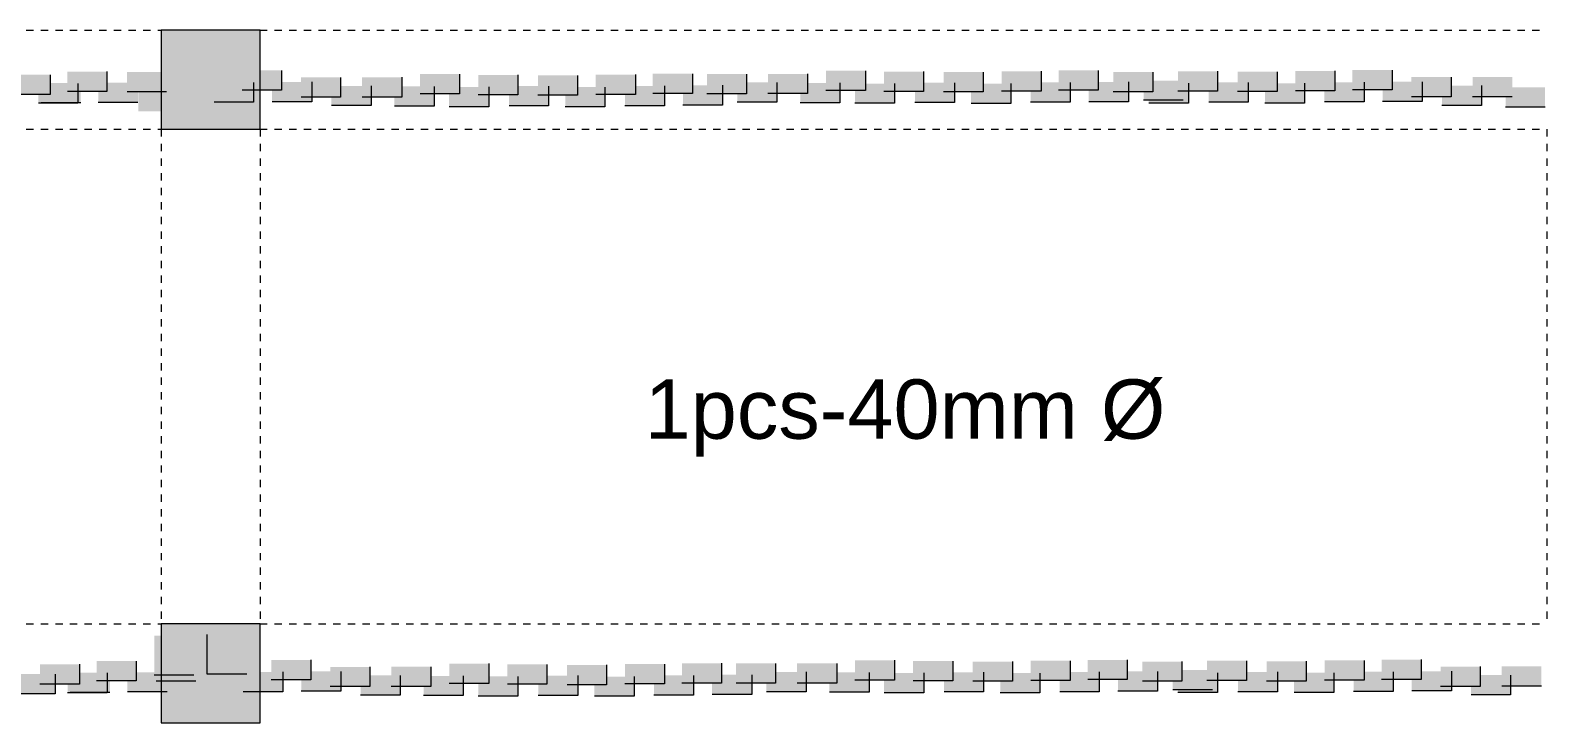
# Model space of a CAD drawing. Header units: millimetres. Extents: x 2391 to 3323, y 1596 to 2537.
# Drawn here: x 2795 to 2815.74, y 1867.16 to 1876.64 of the extents above; entities that cross this region are included whole.
import ezdxf

# ---------------------------------------------------------------- set-up
doc = ezdxf.new("R2010")
doc.units = ezdxf.units.MM
doc.linetypes.add('HIDDEN4', pattern=[0.09375, 0.0625, -0.03125])
doc.layers.add('columns', color=250, linetype='Continuous')
doc.layers.add('dimensions', color=203, linetype='Continuous')
doc.layers.add('PROPERTY LINES', color=140, linetype='HIDDEN4', lineweight=5)
doc.styles.get("Standard").update_dxf_attribs({"font": 'arial.ttf'})

msp = doc.modelspace()

# ---------------------------------------------------------------- hatches: boundary and pattern name
at = {"layer": 'columns', "linetype": 'ByBlock', "lineweight": 13}
h = msp.add_hatch(color=256, dxfattribs=at)
h.dxf.hatch_style = 1
h.paths.add_polyline_path([(2796.788, 1876.636), (2796.788, 1875.282), (2798.142, 1875.282), (2798.142, 1876.636)])
at = {"layer": 'columns', "lineweight": 13, "ltscale": 0.25}
h = msp.add_hatch(color=256, dxfattribs=at)
h.dxf.hatch_style = 1
h.paths.add_polyline_path([(2797.018, 1876.067), (2797.018, 1875.526), (2796.477, 1875.526), (2796.477, 1876.067)])
at = {"layer": 'columns', "linetype": 'ByBlock', "lineweight": 13}
h = msp.add_hatch(color=256, dxfattribs=at)
h.dxf.hatch_style = 1
h.paths.add_polyline_path([(2796.788, 1868.514), (2796.788, 1867.16), (2798.142, 1867.16), (2798.142, 1868.514)])
at = {"layer": 'columns', "lineweight": 13, "ltscale": 0.25}
h = msp.add_hatch(color=256, dxfattribs=at)
h.dxf.hatch_style = 1
h.paths.add_polyline_path([(2797.237, 1868.35), (2797.237, 1867.809), (2796.696, 1867.809), (2796.696, 1868.35)])
h = msp.add_hatch(color=256, dxfattribs=at)
h.dxf.hatch_style = 1
h.paths.add_polyline_path([(2797.962, 1868.366), (2797.962, 1867.824), (2797.421, 1867.824), (2797.421, 1868.366)])
h = msp.add_hatch(color=256, dxfattribs=at)
h.dxf.hatch_style = 1
h.paths.add_polyline_path([(2797.602, 1867.972), (2797.602, 1867.431), (2797.06, 1867.431), (2797.06, 1867.972)])
at = {"layer": 'dimensions', "lineweight": 13, "ltscale": 0.25, "true_color": 0x000000}
h = msp.add_hatch(color=18, dxfattribs=at)
h.dxf.hatch_style = 1
h.paths.add_polyline_path([(2794.732, 1875.757), (2794.732, 1876.028), (2795.273, 1876.028), (2795.273, 1875.757)])
h = msp.add_hatch(color=18, dxfattribs=at)
h.dxf.hatch_style = 1
h.paths.add_polyline_path([(2795.507, 1875.8), (2795.507, 1876.071), (2796.049, 1876.071), (2796.049, 1875.8)])
h = msp.add_hatch(color=18, dxfattribs=at)
h.dxf.hatch_style = 1
h.paths.add_polyline_path([(2796.323, 1875.794), (2796.323, 1876.065), (2796.865, 1876.065), (2796.865, 1875.794)])
h = msp.add_hatch(color=18, dxfattribs=at)
h.dxf.hatch_style = 1
h.paths.add_polyline_path([(2797.896, 1875.816), (2797.896, 1876.087), (2798.437, 1876.087), (2798.437, 1875.816)])
h = msp.add_hatch(color=18, dxfattribs=at)
h.dxf.hatch_style = 1
h.paths.add_polyline_path([(2798.703, 1875.721), (2798.703, 1875.992), (2799.245, 1875.992), (2799.245, 1875.721)])
h = msp.add_hatch(color=18, dxfattribs=at)
h.dxf.hatch_style = 1
h.paths.add_polyline_path([(2799.539, 1875.722), (2799.539, 1875.993), (2800.081, 1875.993), (2800.081, 1875.722)])
h = msp.add_hatch(color=18, dxfattribs=at)
h.dxf.hatch_style = 1
h.paths.add_polyline_path([(2800.331, 1875.766), (2800.331, 1876.036), (2800.872, 1876.036), (2800.872, 1875.766)])
h = msp.add_hatch(color=18, dxfattribs=at)
h.dxf.hatch_style = 1
h.paths.add_polyline_path([(2801.126, 1875.754), (2801.126, 1876.025), (2801.667, 1876.025), (2801.667, 1875.754)])
h = msp.add_hatch(color=18, dxfattribs=at)
h.dxf.hatch_style = 1
h.paths.add_polyline_path([(2801.942, 1875.748), (2801.942, 1876.019), (2802.483, 1876.019), (2802.483, 1875.748)])
h = msp.add_hatch(color=18, dxfattribs=at)
h.dxf.hatch_style = 1
h.paths.add_polyline_path([(2802.734, 1875.759), (2802.734, 1876.03), (2803.276, 1876.03), (2803.276, 1875.759)])
h = msp.add_hatch(color=18, dxfattribs=at)
h.dxf.hatch_style = 1
h.paths.add_polyline_path([(2803.514, 1875.77), (2803.514, 1876.041), (2804.056, 1876.041), (2804.056, 1875.77)])
h = msp.add_hatch(color=18, dxfattribs=at)
h.dxf.hatch_style = 1
h.paths.add_polyline_path([(2804.254, 1875.768), (2804.254, 1876.038), (2804.795, 1876.038), (2804.795, 1875.768)])
h = msp.add_hatch(color=18, dxfattribs=at)
h.dxf.hatch_style = 1
h.paths.add_polyline_path([(2805.09, 1875.769), (2805.09, 1876.039), (2805.631, 1876.039), (2805.631, 1875.769)])
h = msp.add_hatch(color=18, dxfattribs=at)
h.dxf.hatch_style = 1
h.paths.add_polyline_path([(2805.882, 1875.812), (2805.882, 1876.083), (2806.423, 1876.083), (2806.423, 1875.812)])
h = msp.add_hatch(color=18, dxfattribs=at)
h.dxf.hatch_style = 1
h.paths.add_polyline_path([(2806.676, 1875.8), (2806.676, 1876.071), (2807.218, 1876.071), (2807.218, 1875.8)])
h = msp.add_hatch(color=18, dxfattribs=at)
h.dxf.hatch_style = 1
h.paths.add_polyline_path([(2807.492, 1875.795), (2807.492, 1876.065), (2808.034, 1876.065), (2808.034, 1875.795)])
h = msp.add_hatch(color=18, dxfattribs=at)
h.dxf.hatch_style = 1
h.paths.add_polyline_path([(2808.285, 1875.805), (2808.285, 1876.076), (2808.826, 1876.076), (2808.826, 1875.805)])
h = msp.add_hatch(color=18, dxfattribs=at)
h.dxf.hatch_style = 1
h.paths.add_polyline_path([(2809.065, 1875.817), (2809.065, 1876.087), (2809.606, 1876.087), (2809.606, 1875.817)])
h = msp.add_hatch(color=18, dxfattribs=at)
h.dxf.hatch_style = 1
h.paths.add_polyline_path([(2809.812, 1875.794), (2809.812, 1876.064), (2810.353, 1876.064), (2810.353, 1875.794)])
h = msp.add_hatch(color=18, dxfattribs=at)
h.dxf.hatch_style = 1
h.paths.add_polyline_path([(2810.696, 1875.804), (2810.696, 1876.075), (2811.237, 1876.075), (2811.237, 1875.804)])
h = msp.add_hatch(color=18, dxfattribs=at)
h.dxf.hatch_style = 1
h.paths.add_polyline_path([(2811.512, 1875.798), (2811.512, 1876.069), (2812.053, 1876.069), (2812.053, 1875.798)])
h = msp.add_hatch(color=18, dxfattribs=at)
h.dxf.hatch_style = 1
h.paths.add_polyline_path([(2812.304, 1875.809), (2812.304, 1876.08), (2812.845, 1876.08), (2812.845, 1875.809)])
h = msp.add_hatch(color=18, dxfattribs=at)
h.dxf.hatch_style = 1
h.paths.add_polyline_path([(2813.084, 1875.82), (2813.084, 1876.091), (2813.626, 1876.091), (2813.626, 1875.82)])
h = msp.add_hatch(color=18, dxfattribs=at)
h.dxf.hatch_style = 1
h.paths.add_polyline_path([(2813.891, 1875.725), (2813.891, 1875.996), (2814.433, 1875.996), (2814.433, 1875.725)])
h = msp.add_hatch(color=18, dxfattribs=at)
h.dxf.hatch_style = 1
h.paths.add_polyline_path([(2814.727, 1875.726), (2814.727, 1875.997), (2815.269, 1875.997), (2815.269, 1875.726)])
h = msp.add_hatch(color=18, dxfattribs=at)
h.dxf.hatch_style = 1
h.paths.add_polyline_path([(2795.11, 1875.637), (2795.11, 1875.908), (2795.652, 1875.908), (2795.652, 1875.637)])
h = msp.add_hatch(color=18, dxfattribs=at)
h.dxf.hatch_style = 1
h.paths.add_polyline_path([(2795.148, 1875.642), (2795.148, 1875.913), (2795.69, 1875.913), (2795.69, 1875.642)])
h = msp.add_hatch(color=18, dxfattribs=at)
h.dxf.hatch_style = 1
h.paths.add_polyline_path([(2795.93, 1875.648), (2795.93, 1875.918), (2796.471, 1875.918), (2796.471, 1875.648)])
h = msp.add_hatch(color=18, dxfattribs=at)
h.dxf.hatch_style = 1
h.paths.add_polyline_path([(2797.513, 1875.651), (2797.513, 1875.922), (2798.055, 1875.922), (2798.055, 1875.651)])
h = msp.add_hatch(color=18, dxfattribs=at)
h.dxf.hatch_style = 1
h.paths.add_polyline_path([(2798.308, 1875.658), (2798.308, 1875.929), (2798.85, 1875.929), (2798.85, 1875.658)])
h = msp.add_hatch(color=18, dxfattribs=at)
h.dxf.hatch_style = 1
h.paths.add_polyline_path([(2799.119, 1875.605), (2799.119, 1875.876), (2799.661, 1875.876), (2799.661, 1875.605)])
h = msp.add_hatch(color=18, dxfattribs=at)
h.dxf.hatch_style = 1
h.paths.add_polyline_path([(2799.981, 1875.598), (2799.981, 1875.869), (2800.522, 1875.869), (2800.522, 1875.598)])
h = msp.add_hatch(color=18, dxfattribs=at)
h.dxf.hatch_style = 1
h.paths.add_polyline_path([(2800.729, 1875.591), (2800.729, 1875.861), (2801.27, 1875.861), (2801.27, 1875.591)])
h = msp.add_hatch(color=18, dxfattribs=at)
h.dxf.hatch_style = 1
h.paths.add_polyline_path([(2801.548, 1875.601), (2801.548, 1875.872), (2802.09, 1875.872), (2802.09, 1875.601)])
h = msp.add_hatch(color=18, dxfattribs=at)
h.dxf.hatch_style = 1
h.paths.add_polyline_path([(2802.317, 1875.59), (2802.317, 1875.86), (2802.859, 1875.86), (2802.859, 1875.59)])
h = msp.add_hatch(color=18, dxfattribs=at)
h.dxf.hatch_style = 1
h.paths.add_polyline_path([(2803.132, 1875.604), (2803.132, 1875.875), (2803.673, 1875.875), (2803.673, 1875.604)])
h = msp.add_hatch(color=18, dxfattribs=at)
h.dxf.hatch_style = 1
h.paths.add_polyline_path([(2803.927, 1875.612), (2803.927, 1875.883), (2804.468, 1875.883), (2804.468, 1875.612)])
h = msp.add_hatch(color=18, dxfattribs=at)
h.dxf.hatch_style = 1
h.paths.add_polyline_path([(2804.67, 1875.652), (2804.67, 1875.923), (2805.211, 1875.923), (2805.211, 1875.652)])
h = msp.add_hatch(color=18, dxfattribs=at)
h.dxf.hatch_style = 1
h.paths.add_polyline_path([(2805.531, 1875.645), (2805.531, 1875.915), (2806.073, 1875.915), (2806.073, 1875.645)])
h = msp.add_hatch(color=18, dxfattribs=at)
h.dxf.hatch_style = 1
h.paths.add_polyline_path([(2806.279, 1875.637), (2806.279, 1875.908), (2806.821, 1875.908), (2806.821, 1875.637)])
h = msp.add_hatch(color=18, dxfattribs=at)
h.dxf.hatch_style = 1
h.paths.add_polyline_path([(2807.099, 1875.648), (2807.099, 1875.919), (2807.64, 1875.919), (2807.64, 1875.648)])
h = msp.add_hatch(color=18, dxfattribs=at)
h.dxf.hatch_style = 1
h.paths.add_polyline_path([(2807.868, 1875.636), (2807.868, 1875.907), (2808.41, 1875.907), (2808.41, 1875.636)])
h = msp.add_hatch(color=18, dxfattribs=at)
h.dxf.hatch_style = 1
h.paths.add_polyline_path([(2808.682, 1875.651), (2808.682, 1875.922), (2809.224, 1875.922), (2809.224, 1875.651)])
h = msp.add_hatch(color=18, dxfattribs=at)
h.dxf.hatch_style = 1
h.paths.add_polyline_path([(2809.477, 1875.658), (2809.477, 1875.929), (2810.019, 1875.929), (2810.019, 1875.658)])
h = msp.add_hatch(color=18, dxfattribs=at)
h.dxf.hatch_style = 1
h.paths.add_polyline_path([(2810.228, 1875.678), (2810.228, 1875.949), (2810.769, 1875.949), (2810.769, 1875.678)])
h = msp.add_hatch(color=18, dxfattribs=at)
h.dxf.hatch_style = 1
h.paths.add_polyline_path([(2810.299, 1875.641), (2810.299, 1875.912), (2810.84, 1875.912), (2810.84, 1875.641)])
h = msp.add_hatch(color=18, dxfattribs=at)
h.dxf.hatch_style = 1
h.paths.add_polyline_path([(2811.118, 1875.652), (2811.118, 1875.922), (2811.66, 1875.922), (2811.66, 1875.652)])
h = msp.add_hatch(color=18, dxfattribs=at)
h.dxf.hatch_style = 1
h.paths.add_polyline_path([(2811.887, 1875.64), (2811.887, 1875.911), (2812.429, 1875.911), (2812.429, 1875.64)])
h = msp.add_hatch(color=18, dxfattribs=at)
h.dxf.hatch_style = 1
h.paths.add_polyline_path([(2812.701, 1875.655), (2812.701, 1875.926), (2813.243, 1875.926), (2813.243, 1875.655)])
h = msp.add_hatch(color=18, dxfattribs=at)
h.dxf.hatch_style = 1
h.paths.add_polyline_path([(2813.497, 1875.662), (2813.497, 1875.933), (2814.038, 1875.933), (2814.038, 1875.662)])
h = msp.add_hatch(color=18, dxfattribs=at)
h.dxf.hatch_style = 1
h.paths.add_polyline_path([(2814.308, 1875.609), (2814.308, 1875.88), (2814.849, 1875.88), (2814.849, 1875.609)])
h = msp.add_hatch(color=18, dxfattribs=at)
h.dxf.hatch_style = 1
h.paths.add_polyline_path([(2815.179, 1875.585), (2815.179, 1875.856), (2815.72, 1875.856), (2815.72, 1875.585)])
h = msp.add_hatch(color=18, dxfattribs=at)
h.dxf.hatch_style = 1
h.paths.add_polyline_path([(2795.131, 1867.689), (2795.131, 1867.96), (2795.672, 1867.96), (2795.672, 1867.689)])
h = msp.add_hatch(color=18, dxfattribs=at)
h.dxf.hatch_style = 1
h.paths.add_polyline_path([(2795.906, 1867.732), (2795.906, 1868.003), (2796.448, 1868.003), (2796.448, 1867.732)])
h = msp.add_hatch(color=18, dxfattribs=at)
h.dxf.hatch_style = 1
h.paths.add_polyline_path([(2796.722, 1867.726), (2796.722, 1867.997), (2797.264, 1867.997), (2797.264, 1867.726)])
h = msp.add_hatch(color=18, dxfattribs=at)
h.dxf.hatch_style = 1
h.paths.add_polyline_path([(2798.295, 1867.748), (2798.295, 1868.019), (2798.836, 1868.019), (2798.836, 1867.748)])
h = msp.add_hatch(color=18, dxfattribs=at)
h.dxf.hatch_style = 1
h.paths.add_polyline_path([(2799.102, 1867.653), (2799.102, 1867.924), (2799.643, 1867.924), (2799.643, 1867.653)])
h = msp.add_hatch(color=18, dxfattribs=at)
h.dxf.hatch_style = 1
h.paths.add_polyline_path([(2799.938, 1867.654), (2799.938, 1867.925), (2800.479, 1867.925), (2800.479, 1867.654)])
h = msp.add_hatch(color=18, dxfattribs=at)
h.dxf.hatch_style = 1
h.paths.add_polyline_path([(2800.73, 1867.698), (2800.73, 1867.968), (2801.271, 1867.968), (2801.271, 1867.698)])
h = msp.add_hatch(color=18, dxfattribs=at)
h.dxf.hatch_style = 1
h.paths.add_polyline_path([(2801.525, 1867.686), (2801.525, 1867.957), (2802.066, 1867.957), (2802.066, 1867.686)])
h = msp.add_hatch(color=18, dxfattribs=at)
h.dxf.hatch_style = 1
h.paths.add_polyline_path([(2802.341, 1867.68), (2802.341, 1867.951), (2802.882, 1867.951), (2802.882, 1867.68)])
h = msp.add_hatch(color=18, dxfattribs=at)
h.dxf.hatch_style = 1
h.paths.add_polyline_path([(2803.133, 1867.691), (2803.133, 1867.962), (2803.674, 1867.962), (2803.674, 1867.691)])
h = msp.add_hatch(color=18, dxfattribs=at)
h.dxf.hatch_style = 1
h.paths.add_polyline_path([(2803.913, 1867.702), (2803.913, 1867.973), (2804.455, 1867.973), (2804.455, 1867.702)])
h = msp.add_hatch(color=18, dxfattribs=at)
h.dxf.hatch_style = 1
h.paths.add_polyline_path([(2804.653, 1867.7), (2804.653, 1867.97), (2805.194, 1867.97), (2805.194, 1867.7)])
h = msp.add_hatch(color=18, dxfattribs=at)
h.dxf.hatch_style = 1
h.paths.add_polyline_path([(2805.488, 1867.7), (2805.488, 1867.971), (2806.03, 1867.971), (2806.03, 1867.7)])
h = msp.add_hatch(color=18, dxfattribs=at)
h.dxf.hatch_style = 1
h.paths.add_polyline_path([(2806.28, 1867.744), (2806.28, 1868.015), (2806.822, 1868.015), (2806.822, 1867.744)])
h = msp.add_hatch(color=18, dxfattribs=at)
h.dxf.hatch_style = 1
h.paths.add_polyline_path([(2807.075, 1867.732), (2807.075, 1868.003), (2807.617, 1868.003), (2807.617, 1867.732)])
h = msp.add_hatch(color=18, dxfattribs=at)
h.dxf.hatch_style = 1
h.paths.add_polyline_path([(2807.891, 1867.727), (2807.891, 1867.997), (2808.433, 1867.997), (2808.433, 1867.727)])
h = msp.add_hatch(color=18, dxfattribs=at)
h.dxf.hatch_style = 1
h.paths.add_polyline_path([(2808.683, 1867.737), (2808.683, 1868.008), (2809.225, 1868.008), (2809.225, 1867.737)])
h = msp.add_hatch(color=18, dxfattribs=at)
h.dxf.hatch_style = 1
h.paths.add_polyline_path([(2809.464, 1867.749), (2809.464, 1868.019), (2810.005, 1868.019), (2810.005, 1867.749)])
h = msp.add_hatch(color=18, dxfattribs=at)
h.dxf.hatch_style = 1
h.paths.add_polyline_path([(2810.211, 1867.726), (2810.211, 1867.996), (2810.752, 1867.996), (2810.752, 1867.726)])
h = msp.add_hatch(color=18, dxfattribs=at)
h.dxf.hatch_style = 1
h.paths.add_polyline_path([(2810.627, 1867.61), (2810.627, 1867.881), (2811.168, 1867.881), (2811.168, 1867.61)])
h = msp.add_hatch(color=18, dxfattribs=at)
h.dxf.hatch_style = 1
h.paths.add_polyline_path([(2811.094, 1867.736), (2811.094, 1868.007), (2811.636, 1868.007), (2811.636, 1867.736)])
h = msp.add_hatch(color=18, dxfattribs=at)
h.dxf.hatch_style = 1
h.paths.add_polyline_path([(2811.91, 1867.73), (2811.91, 1868.001), (2812.452, 1868.001), (2812.452, 1867.73)])
h = msp.add_hatch(color=18, dxfattribs=at)
h.dxf.hatch_style = 1
h.paths.add_polyline_path([(2812.703, 1867.741), (2812.703, 1868.012), (2813.244, 1868.012), (2813.244, 1867.741)])
h = msp.add_hatch(color=18, dxfattribs=at)
h.dxf.hatch_style = 1
h.paths.add_polyline_path([(2813.483, 1867.752), (2813.483, 1868.023), (2814.025, 1868.023), (2814.025, 1867.752)])
h = msp.add_hatch(color=18, dxfattribs=at)
h.dxf.hatch_style = 1
h.paths.add_polyline_path([(2814.29, 1867.657), (2814.29, 1867.928), (2814.832, 1867.928), (2814.832, 1867.657)])
h = msp.add_hatch(color=18, dxfattribs=at)
h.dxf.hatch_style = 1
h.paths.add_polyline_path([(2815.126, 1867.658), (2815.126, 1867.929), (2815.668, 1867.929), (2815.668, 1867.658)])
h = msp.add_hatch(color=18, dxfattribs=at)
h.dxf.hatch_style = 1
h.paths.add_polyline_path([(2794.796, 1867.554), (2794.796, 1867.825), (2795.338, 1867.825), (2795.338, 1867.554)])
h = msp.add_hatch(color=18, dxfattribs=at)
h.dxf.hatch_style = 1
h.paths.add_polyline_path([(2795.509, 1867.569), (2795.509, 1867.84), (2796.05, 1867.84), (2796.05, 1867.569)])
h = msp.add_hatch(color=18, dxfattribs=at)
h.dxf.hatch_style = 1
h.paths.add_polyline_path([(2795.547, 1867.574), (2795.547, 1867.845), (2796.088, 1867.845), (2796.088, 1867.574)])
h = msp.add_hatch(color=18, dxfattribs=at)
h.dxf.hatch_style = 1
h.paths.add_polyline_path([(2796.329, 1867.58), (2796.329, 1867.85), (2796.87, 1867.85), (2796.87, 1867.58)])
h = msp.add_hatch(color=18, dxfattribs=at)
h.dxf.hatch_style = 1
h.paths.add_polyline_path([(2797.912, 1867.583), (2797.912, 1867.854), (2798.453, 1867.854), (2798.453, 1867.583)])
h = msp.add_hatch(color=18, dxfattribs=at)
h.dxf.hatch_style = 1
h.paths.add_polyline_path([(2798.707, 1867.59), (2798.707, 1867.861), (2799.248, 1867.861), (2799.248, 1867.59)])
h = msp.add_hatch(color=18, dxfattribs=at)
h.dxf.hatch_style = 1
h.paths.add_polyline_path([(2799.518, 1867.537), (2799.518, 1867.808), (2800.06, 1867.808), (2800.06, 1867.537)])
h = msp.add_hatch(color=18, dxfattribs=at)
h.dxf.hatch_style = 1
h.paths.add_polyline_path([(2800.379, 1867.53), (2800.379, 1867.801), (2800.921, 1867.801), (2800.921, 1867.53)])
h = msp.add_hatch(color=18, dxfattribs=at)
h.dxf.hatch_style = 1
h.paths.add_polyline_path([(2801.128, 1867.523), (2801.128, 1867.793), (2801.669, 1867.793), (2801.669, 1867.523)])
h = msp.add_hatch(color=18, dxfattribs=at)
h.dxf.hatch_style = 1
h.paths.add_polyline_path([(2801.947, 1867.533), (2801.947, 1867.804), (2802.489, 1867.804), (2802.489, 1867.533)])
h = msp.add_hatch(color=18, dxfattribs=at)
h.dxf.hatch_style = 1
h.paths.add_polyline_path([(2802.716, 1867.522), (2802.716, 1867.792), (2803.258, 1867.792), (2803.258, 1867.522)])
h = msp.add_hatch(color=18, dxfattribs=at)
h.dxf.hatch_style = 1
h.paths.add_polyline_path([(2803.53, 1867.536), (2803.53, 1867.807), (2804.072, 1867.807), (2804.072, 1867.536)])
h = msp.add_hatch(color=18, dxfattribs=at)
h.dxf.hatch_style = 1
h.paths.add_polyline_path([(2804.326, 1867.544), (2804.326, 1867.815), (2804.867, 1867.815), (2804.867, 1867.544)])
h = msp.add_hatch(color=18, dxfattribs=at)
h.dxf.hatch_style = 1
h.paths.add_polyline_path([(2805.069, 1867.584), (2805.069, 1867.855), (2805.61, 1867.855), (2805.61, 1867.584)])
h = msp.add_hatch(color=18, dxfattribs=at)
h.dxf.hatch_style = 1
h.paths.add_polyline_path([(2805.93, 1867.577), (2805.93, 1867.847), (2806.472, 1867.847), (2806.472, 1867.577)])
h = msp.add_hatch(color=18, dxfattribs=at)
h.dxf.hatch_style = 1
h.paths.add_polyline_path([(2806.678, 1867.569), (2806.678, 1867.84), (2807.22, 1867.84), (2807.22, 1867.569)])
h = msp.add_hatch(color=18, dxfattribs=at)
h.dxf.hatch_style = 1
h.paths.add_polyline_path([(2807.498, 1867.58), (2807.498, 1867.851), (2808.039, 1867.851), (2808.039, 1867.58)])
h = msp.add_hatch(color=18, dxfattribs=at)
h.dxf.hatch_style = 1
h.paths.add_polyline_path([(2808.267, 1867.568), (2808.267, 1867.839), (2808.808, 1867.839), (2808.808, 1867.568)])
h = msp.add_hatch(color=18, dxfattribs=at)
h.dxf.hatch_style = 1
h.paths.add_polyline_path([(2809.081, 1867.583), (2809.081, 1867.854), (2809.622, 1867.854), (2809.622, 1867.583)])
h = msp.add_hatch(color=18, dxfattribs=at)
h.dxf.hatch_style = 1
h.paths.add_polyline_path([(2809.876, 1867.59), (2809.876, 1867.861), (2810.418, 1867.861), (2810.418, 1867.59)])
h = msp.add_hatch(color=18, dxfattribs=at)
h.dxf.hatch_style = 1
h.paths.add_polyline_path([(2810.697, 1867.573), (2810.697, 1867.844), (2811.239, 1867.844), (2811.239, 1867.573)])
h = msp.add_hatch(color=18, dxfattribs=at)
h.dxf.hatch_style = 1
h.paths.add_polyline_path([(2811.517, 1867.584), (2811.517, 1867.854), (2812.059, 1867.854), (2812.059, 1867.584)])
h = msp.add_hatch(color=18, dxfattribs=at)
h.dxf.hatch_style = 1
h.paths.add_polyline_path([(2812.286, 1867.572), (2812.286, 1867.843), (2812.828, 1867.843), (2812.828, 1867.572)])
h = msp.add_hatch(color=18, dxfattribs=at)
h.dxf.hatch_style = 1
h.paths.add_polyline_path([(2813.1, 1867.587), (2813.1, 1867.858), (2813.642, 1867.858), (2813.642, 1867.587)])
h = msp.add_hatch(color=18, dxfattribs=at)
h.dxf.hatch_style = 1
h.paths.add_polyline_path([(2813.895, 1867.594), (2813.895, 1867.865), (2814.437, 1867.865), (2814.437, 1867.594)])
h = msp.add_hatch(color=18, dxfattribs=at)
h.dxf.hatch_style = 1
h.paths.add_polyline_path([(2814.707, 1867.541), (2814.707, 1867.812), (2815.248, 1867.812), (2815.248, 1867.541)])

# ---------------------------------------------------------------- linework, layer by layer
at = {"layer": 'columns', "linetype": 'ByBlock', "lineweight": 13}
for p, q in [((2798.142, 1876.636), (2796.788, 1876.636)), ((2796.788, 1876.636), (2796.788, 1875.282)), ((2798.142, 1875.282), (2798.142, 1876.636)), ((2796.788, 1875.282), (2798.142, 1875.282)), ((2798.142, 1868.514), (2796.788, 1868.514)), ((2796.788, 1868.514), (2796.788, 1867.16)), ((2798.142, 1867.16), (2798.142, 1868.514)), ((2796.788, 1867.16), (2798.142, 1867.16))]:
    msp.add_line(p, q, dxfattribs=at)
at = {"layer": 'columns', "lineweight": 13, "ltscale": 0.25}
for p, q in [((2797.421, 1867.824), (2797.421, 1868.366)), ((2797.237, 1867.809), (2796.696, 1867.809)), ((2797.962, 1867.824), (2797.421, 1867.824))]:
    msp.add_line(p, q, dxfattribs=at)
at = {"layer": 'dimensions', "color": 18, "lineweight": 13, "ltscale": 0.25, "true_color": 0x000000}
for p, q in [((2795.273, 1876.028), (2795.273, 1875.757)), ((2796.049, 1876.071), (2796.049, 1875.8)), ((2798.437, 1876.087), (2798.437, 1875.816)), ((2799.245, 1875.992), (2799.245, 1875.721)), ((2800.081, 1875.993), (2800.081, 1875.722)), ((2800.872, 1876.036), (2800.872, 1875.766)), ((2801.667, 1876.025), (2801.667, 1875.754)), ((2802.483, 1876.019), (2802.483, 1875.748)), ((2803.276, 1876.03), (2803.276, 1875.759)), ((2804.056, 1876.041), (2804.056, 1875.77)), ((2804.795, 1876.038), (2804.795, 1875.768)), ((2805.631, 1876.039), (2805.631, 1875.769)), ((2806.423, 1876.083), (2806.423, 1875.812)), ((2807.218, 1876.071), (2807.218, 1875.8)), ((2808.034, 1876.065), (2808.034, 1875.795)), ((2808.826, 1876.076), (2808.826, 1875.805)), ((2809.606, 1876.087), (2809.606, 1875.817)), ((2810.353, 1876.064), (2810.353, 1875.794)), ((2811.237, 1876.075), (2811.237, 1875.804)), ((2812.053, 1876.069), (2812.053, 1875.798)), ((2812.845, 1876.08), (2812.845, 1875.809)), ((2813.626, 1876.091), (2813.626, 1875.82)), ((2814.433, 1875.996), (2814.433, 1875.725)), ((2795.273, 1875.757), (2794.732, 1875.757)), ((2796.049, 1875.8), (2795.507, 1875.8)), ((2795.652, 1875.908), (2795.652, 1875.637)), ((2796.865, 1875.794), (2796.323, 1875.794)), ((2798.437, 1875.816), (2797.896, 1875.816)), ((2798.055, 1875.922), (2798.055, 1875.651)), ((2798.85, 1875.929), (2798.85, 1875.658)), ((2799.661, 1875.876), (2799.661, 1875.605)), ((2800.872, 1875.766), (2800.331, 1875.766)), ((2800.522, 1875.869), (2800.522, 1875.598)), ((2801.27, 1875.861), (2801.27, 1875.591)), ((2802.09, 1875.872), (2802.09, 1875.601)), ((2803.276, 1875.759), (2802.734, 1875.759)), ((2802.859, 1875.86), (2802.859, 1875.59)), ((2804.056, 1875.77), (2803.514, 1875.77)), ((2803.673, 1875.875), (2803.673, 1875.604)), ((2804.795, 1875.768), (2804.254, 1875.768)), ((2804.468, 1875.883), (2804.468, 1875.612)), ((2805.631, 1875.769), (2805.09, 1875.769)), ((2805.211, 1875.923), (2805.211, 1875.652)), ((2806.423, 1875.812), (2805.882, 1875.812)), ((2806.073, 1875.915), (2806.073, 1875.645)), ((2807.218, 1875.8), (2806.676, 1875.8)), ((2806.821, 1875.908), (2806.821, 1875.637)), ((2808.034, 1875.795), (2807.492, 1875.795)), ((2807.64, 1875.919), (2807.64, 1875.648)), ((2808.826, 1875.805), (2808.285, 1875.805)), ((2808.41, 1875.907), (2808.41, 1875.636)), ((2809.606, 1875.817), (2809.065, 1875.817)), ((2809.224, 1875.922), (2809.224, 1875.651)), ((2810.353, 1875.794), (2809.812, 1875.794)), ((2810.019, 1875.929), (2810.019, 1875.658)), ((2811.237, 1875.804), (2810.696, 1875.804)), ((2810.84, 1875.912), (2810.84, 1875.641)), ((2812.053, 1875.798), (2811.512, 1875.798)), ((2811.66, 1875.922), (2811.66, 1875.652)), ((2812.845, 1875.809), (2812.304, 1875.809)), ((2812.429, 1875.911), (2812.429, 1875.64)), ((2813.626, 1875.82), (2813.084, 1875.82)), ((2813.243, 1875.926), (2813.243, 1875.655)), ((2814.038, 1875.933), (2814.038, 1875.662)), ((2814.849, 1875.88), (2814.849, 1875.609)), ((2795.652, 1875.637), (2795.11, 1875.637)), ((2795.69, 1875.642), (2795.148, 1875.642)), ((2796.471, 1875.648), (2795.93, 1875.648)), ((2798.055, 1875.651), (2797.513, 1875.651)), ((2798.85, 1875.658), (2798.308, 1875.658)), ((2799.245, 1875.721), (2798.703, 1875.721)), ((2799.661, 1875.605), (2799.119, 1875.605)), ((2800.081, 1875.722), (2799.539, 1875.722)), ((2800.522, 1875.598), (2799.981, 1875.598)), ((2801.27, 1875.591), (2800.729, 1875.591)), ((2801.667, 1875.754), (2801.126, 1875.754)), ((2802.09, 1875.601), (2801.548, 1875.601)), ((2802.483, 1875.748), (2801.942, 1875.748)), ((2802.859, 1875.59), (2802.317, 1875.59)), ((2803.673, 1875.604), (2803.132, 1875.604)), ((2804.468, 1875.612), (2803.927, 1875.612)), ((2805.211, 1875.652), (2804.67, 1875.652)), ((2806.073, 1875.645), (2805.531, 1875.645)), ((2806.821, 1875.637), (2806.279, 1875.637)), ((2807.64, 1875.648), (2807.099, 1875.648)), ((2808.41, 1875.636), (2807.868, 1875.636)), ((2809.224, 1875.651), (2808.682, 1875.651)), ((2810.019, 1875.658), (2809.477, 1875.658)), ((2810.769, 1875.678), (2810.228, 1875.678)), ((2810.84, 1875.641), (2810.299, 1875.641)), ((2811.66, 1875.652), (2811.118, 1875.652)), ((2812.429, 1875.64), (2811.887, 1875.64)), ((2813.243, 1875.655), (2812.701, 1875.655)), ((2814.038, 1875.662), (2813.497, 1875.662)), ((2814.433, 1875.725), (2813.891, 1875.725)), ((2814.849, 1875.609), (2814.308, 1875.609)), ((2815.269, 1875.726), (2814.727, 1875.726)), ((2815.72, 1875.585), (2815.179, 1875.585)), ((2795.672, 1867.96), (2795.672, 1867.689)), ((2796.448, 1868.003), (2796.448, 1867.732)), ((2798.836, 1868.019), (2798.836, 1867.748)), ((2799.643, 1867.924), (2799.643, 1867.653)), ((2800.479, 1867.925), (2800.479, 1867.654)), ((2801.271, 1867.968), (2801.271, 1867.698)), ((2802.066, 1867.957), (2802.066, 1867.686)), ((2802.882, 1867.951), (2802.882, 1867.68)), ((2803.674, 1867.962), (2803.674, 1867.691)), ((2804.455, 1867.973), (2804.455, 1867.702)), ((2805.194, 1867.97), (2805.194, 1867.7)), ((2806.03, 1867.971), (2806.03, 1867.7)), ((2806.822, 1868.015), (2806.822, 1867.744)), ((2807.617, 1868.003), (2807.617, 1867.732)), ((2808.433, 1867.997), (2808.433, 1867.727)), ((2809.225, 1868.008), (2809.225, 1867.737)), ((2810.005, 1868.019), (2810.005, 1867.749)), ((2810.752, 1867.996), (2810.752, 1867.726)), ((2811.636, 1868.007), (2811.636, 1867.736)), ((2812.452, 1868.001), (2812.452, 1867.73)), ((2813.244, 1868.012), (2813.244, 1867.741)), ((2814.025, 1868.023), (2814.025, 1867.752)), ((2814.832, 1867.928), (2814.832, 1867.657)), ((2795.672, 1867.689), (2795.131, 1867.689)), ((2795.338, 1867.825), (2795.338, 1867.554)), ((2796.448, 1867.732), (2795.906, 1867.732)), ((2796.05, 1867.84), (2796.05, 1867.569)), ((2797.264, 1867.726), (2796.722, 1867.726)), ((2798.836, 1867.748), (2798.295, 1867.748)), ((2798.453, 1867.854), (2798.453, 1867.583)), ((2799.248, 1867.861), (2799.248, 1867.59)), ((2800.06, 1867.808), (2800.06, 1867.537)), ((2801.271, 1867.698), (2800.73, 1867.698)), ((2800.921, 1867.801), (2800.921, 1867.53)), ((2802.066, 1867.686), (2801.525, 1867.686)), ((2801.669, 1867.793), (2801.669, 1867.523)), ((2802.882, 1867.68), (2802.341, 1867.68)), ((2802.489, 1867.804), (2802.489, 1867.533)), ((2803.674, 1867.691), (2803.133, 1867.691)), ((2803.258, 1867.792), (2803.258, 1867.522)), ((2804.455, 1867.702), (2803.913, 1867.702)), ((2804.072, 1867.807), (2804.072, 1867.536)), ((2805.194, 1867.7), (2804.653, 1867.7)), ((2804.867, 1867.815), (2804.867, 1867.544)), ((2806.03, 1867.7), (2805.488, 1867.7)), ((2805.61, 1867.855), (2805.61, 1867.584)), ((2806.822, 1867.744), (2806.28, 1867.744)), ((2806.472, 1867.847), (2806.472, 1867.577)), ((2807.617, 1867.732), (2807.075, 1867.732)), ((2807.22, 1867.84), (2807.22, 1867.569)), ((2808.433, 1867.727), (2807.891, 1867.727)), ((2808.039, 1867.851), (2808.039, 1867.58)), ((2809.225, 1867.737), (2808.683, 1867.737)), ((2808.808, 1867.839), (2808.808, 1867.568)), ((2810.005, 1867.749), (2809.464, 1867.749)), ((2809.622, 1867.854), (2809.622, 1867.583)), ((2810.752, 1867.726), (2810.211, 1867.726)), ((2810.418, 1867.861), (2810.418, 1867.59)), ((2811.636, 1867.736), (2811.094, 1867.736)), ((2811.239, 1867.844), (2811.239, 1867.573)), ((2812.452, 1867.73), (2811.91, 1867.73)), ((2812.059, 1867.854), (2812.059, 1867.584)), ((2813.244, 1867.741), (2812.703, 1867.741)), ((2812.828, 1867.843), (2812.828, 1867.572)), ((2814.025, 1867.752), (2813.483, 1867.752)), ((2813.642, 1867.858), (2813.642, 1867.587)), ((2814.437, 1867.865), (2814.437, 1867.594)), ((2815.248, 1867.812), (2815.248, 1867.541)), ((2795.338, 1867.554), (2794.796, 1867.554)), ((2796.05, 1867.569), (2795.509, 1867.569)), ((2796.088, 1867.574), (2795.547, 1867.574)), ((2796.87, 1867.58), (2796.329, 1867.58)), ((2798.453, 1867.583), (2797.912, 1867.583)), ((2799.248, 1867.59), (2798.707, 1867.59)), ((2799.643, 1867.653), (2799.102, 1867.653)), ((2800.06, 1867.537), (2799.518, 1867.537)), ((2800.479, 1867.654), (2799.938, 1867.654)), ((2800.921, 1867.53), (2800.379, 1867.53)), ((2801.669, 1867.523), (2801.128, 1867.523)), ((2802.489, 1867.533), (2801.947, 1867.533)), ((2803.258, 1867.522), (2802.716, 1867.522)), ((2804.072, 1867.536), (2803.53, 1867.536)), ((2804.867, 1867.544), (2804.326, 1867.544)), ((2805.61, 1867.584), (2805.069, 1867.584)), ((2806.472, 1867.577), (2805.93, 1867.577)), ((2807.22, 1867.569), (2806.678, 1867.569)), ((2808.039, 1867.58), (2807.498, 1867.58)), ((2808.808, 1867.568), (2808.267, 1867.568)), ((2809.622, 1867.583), (2809.081, 1867.583)), ((2810.418, 1867.59), (2809.876, 1867.59)), ((2811.168, 1867.61), (2810.627, 1867.61)), ((2811.239, 1867.573), (2810.697, 1867.573)), ((2812.059, 1867.584), (2811.517, 1867.584)), ((2812.828, 1867.572), (2812.286, 1867.572)), ((2813.642, 1867.587), (2813.1, 1867.587)), ((2814.437, 1867.594), (2813.895, 1867.594)), ((2814.832, 1867.657), (2814.29, 1867.657)), ((2815.248, 1867.541), (2814.707, 1867.541)), ((2815.668, 1867.658), (2815.126, 1867.658))]:
    msp.add_line(p, q, dxfattribs=at)
at = {"layer": 'PROPERTY LINES', "lineweight": 13, "ltscale": 0.25}
for p, q in [((2780.543, 1876.636), (2796.788, 1876.636)), ((2798.142, 1876.636), (2815.741, 1876.636)), ((2780.543, 1875.282), (2796.788, 1875.282)), ((2796.788, 1875.282), (2796.788, 1868.514)), ((2798.142, 1875.282), (2815.741, 1875.282)), ((2798.142, 1875.282), (2798.142, 1868.514)), ((2815.741, 1875.282), (2815.741, 1868.514)), ((2780.543, 1868.514), (2796.788, 1868.514)), ((2798.142, 1868.514), (2815.741, 1868.514))]:
    msp.add_line(p, q, dxfattribs=at)

# ---------------------------------------------------------------- texts
at = {"layer": 'dimensions'}
msp.add_text('1pcs-40mm Ø', height=0.81225, dxfattribs=at).set_placement((2803.402, 1871.046))

doc.saveas('drawing.dxf')
